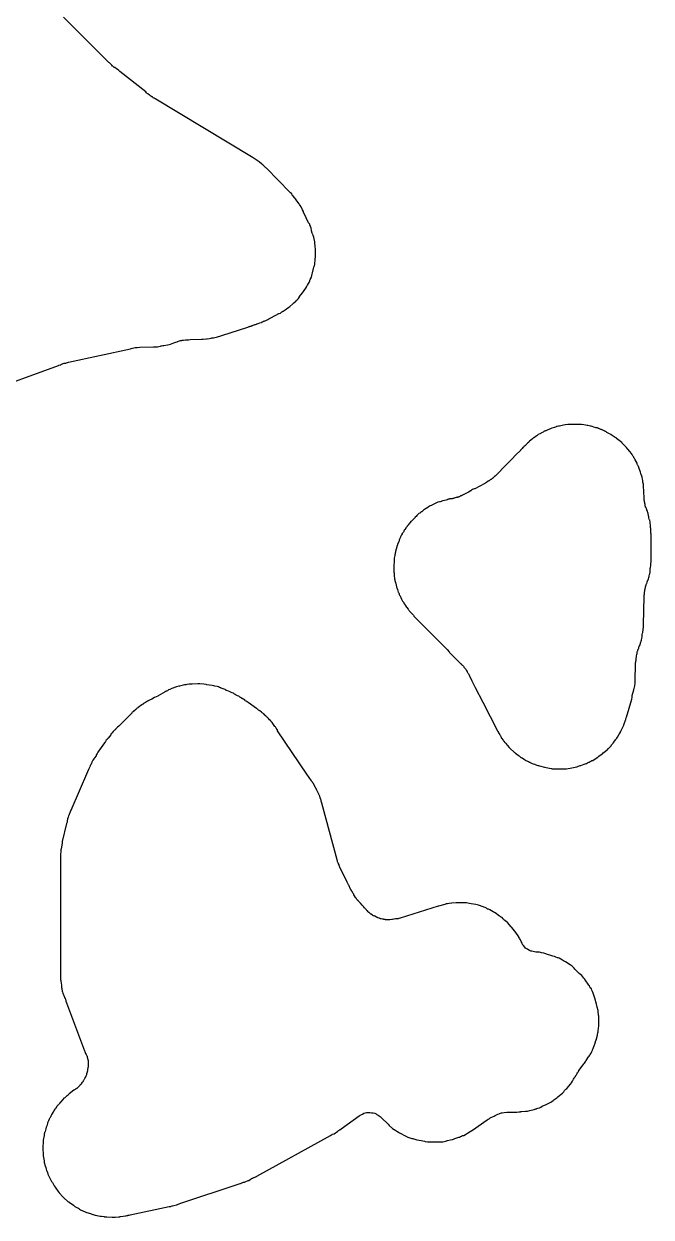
# Model space of a CAD drawing. Header units: millimetres. Extents: x 0 to 300, y 0 to 300.
# Drawn here: x 112.11 to 134.8, y 116.81 to 160 of the extents above; entities that cross this region are included whole.
import ezdxf

# ---------------------------------------------------------------- set-up
doc = ezdxf.new("R2010")
doc.units = ezdxf.units.MM
doc.layers.add('CUT', color=7, linetype='CONTINUOUS')

msp = doc.modelspace()

# ---------------------------------------------------------------- linework, layer by layer
at = {"layer": 'CUT'}
msp.add_lwpolyline([(110.64, 146.64), (113.36, 147.63), (113.38, 147.64), (113.43, 147.66), (113.47, 147.68), (113.57, 147.71), (113.63, 147.72), (113.65, 147.73), (113.69, 147.74), (113.73, 147.75), (115.97, 148.24), (115.99, 148.25), (116.04, 148.26), (116.13, 148.28), (116.14, 148.28), (116.15, 148.28), (116.2, 148.28), (116.21, 148.28), (116.31, 148.29), (116.8, 148.31), (116.89, 148.31), (116.94, 148.31), (116.99, 148.32), (117.05, 148.33), (117.08, 148.34), (117.09, 148.34), (117.14, 148.35), (117.17, 148.36), (117.31, 148.38), (117.36, 148.39), (117.41, 148.4), (117.54, 148.45), (117.61, 148.47), (117.61, 148.48), (117.65, 148.49), (117.67, 148.5), (117.68, 148.5), (117.7, 148.51), (117.74, 148.52), (117.77, 148.53), (117.78, 148.53), (117.8, 148.54), (117.82, 148.54), (117.84, 148.55), (117.85, 148.55), (117.88, 148.55), (117.89, 148.55), (117.96, 148.56), (117.97, 148.56), (118.01, 148.56), (118.07, 148.56), (118.13, 148.57), (118.54, 148.59), (118.55, 148.59), (118.6, 148.59), (118.72, 148.6), (118.74, 148.6), (118.83, 148.61), (118.88, 148.62), (118.91, 148.63), (118.93, 148.63), (118.97, 148.63), (119.02, 148.64), (119.08, 148.66), (119.27, 148.72), (120.21, 149.02), (120.23, 149.03), (120.24, 149.03), (120.26, 149.04), (120.28, 149.04), (120.3, 149.05), (120.32, 149.06), (120.33, 149.06), (120.35, 149.07), (120.37, 149.08), (120.38, 149.08), (120.39, 149.08), (120.41, 149.09), (120.44, 149.1), (120.46, 149.11), (120.49, 149.12), (120.52, 149.13), (120.54, 149.14), (120.55, 149.14), (120.59, 149.15), (120.65, 149.17), (120.7, 149.19), (120.72, 149.2), (120.73, 149.21), (120.74, 149.21), (120.78, 149.23), (120.8, 149.24), (120.83, 149.25), (120.84, 149.25), (120.89, 149.27), (120.94, 149.3), (120.97, 149.32), (121.27, 149.48), (121.29, 149.49), (121.33, 149.51), (121.34, 149.51), (121.39, 149.53), (121.43, 149.56), (121.44, 149.57), (121.46, 149.58), (121.48, 149.59), (121.49, 149.6), (121.52, 149.62), (121.56, 149.64), (121.7, 149.74), (121.73, 149.77), (121.84, 149.86), (121.88, 149.9), (121.92, 149.94), (121.93, 149.95), (121.94, 149.96), (121.98, 149.99), (122.04, 150.06), (122.08, 150.12), (122.08, 150.13), (122.19, 150.26), (122.23, 150.31), (122.33, 150.47), (122.33, 150.48), (122.35, 150.51), (122.36, 150.52), (122.37, 150.54), (122.41, 150.6), (122.43, 150.64), (122.45, 150.69), (122.46, 150.72), (122.47, 150.74), (122.49, 150.78), (122.49, 150.79), (122.51, 150.83), (122.53, 150.88), (122.53, 150.91), (122.54, 150.94), (122.55, 150.98), (122.55, 150.99), (122.59, 151.14), (122.6, 151.19), (122.61, 151.21), (122.61, 151.22), (122.62, 151.24), (122.63, 151.3), (122.64, 151.36), (122.65, 151.41), (122.65, 151.43), (122.65, 151.46), (122.65, 151.47), (122.66, 151.58), (122.66, 151.62), (122.66, 151.85), (122.65, 151.93), (122.63, 152.08), (122.63, 152.11), (122.61, 152.22), (122.6, 152.27), (122.58, 152.33), (122.56, 152.38), (122.55, 152.4), (122.54, 152.42), (122.52, 152.51), (122.51, 152.53), (122.5, 152.6), (122.48, 152.66), (122.46, 152.72), (122.45, 152.74), (122.42, 152.78), (122.41, 152.8), (122.24, 153.16), (122.23, 153.17), (122.23, 153.18), (122.22, 153.21), (122.19, 153.26), (122.14, 153.37), (122.1, 153.42), (122.08, 153.46), (122.07, 153.48), (122.06, 153.49), (121.96, 153.63), (121.93, 153.66), (121.93, 153.67), (121.91, 153.68), (121.91, 153.69), (121.9, 153.7), (121.88, 153.73), (121.84, 153.78), (121.82, 153.8), (121.8, 153.84), (121.75, 153.88), (121.73, 153.91), (120.89, 154.77), (120.86, 154.79), (120.75, 154.89), (120.72, 154.92), (120.62, 155), (120.58, 155.03), (120.55, 155.05), (120.4, 155.15), (120.37, 155.17), (120.35, 155.18), (116.88, 157.27), (116.87, 157.28), (116.86, 157.28), (116.84, 157.3), (116.82, 157.31), (116.81, 157.31), (116.79, 157.32), (116.78, 157.33), (116.76, 157.35), (116.74, 157.36), (116.7, 157.38), (116.68, 157.4), (116.65, 157.42), (116.6, 157.46), (116.57, 157.48), (116.55, 157.5), (116.52, 157.53), (115.58, 158.27), (115.54, 158.31), (115.49, 158.35), (115.46, 158.37), (115.4, 158.41), (115.38, 158.42), (115.35, 158.44), (115.33, 158.46), (115.32, 158.47), (115.29, 158.5), (115.28, 158.51), (115.25, 158.54), (115.21, 158.58), (115.18, 158.6), (115.17, 158.61), (113.54, 160.24)], dxfattribs=at)
for points in [[(125.53, 139.87), (125.53, 139.86), (125.53, 139.85), (125.55, 139.78), (125.55, 139.77), (125.56, 139.74), (125.58, 139.68), (125.58, 139.67), (125.59, 139.64), (125.59, 139.62), (125.59, 139.61), (125.6, 139.59), (125.62, 139.53), (125.65, 139.43), (125.66, 139.42), (125.66, 139.41), (125.67, 139.39), (125.68, 139.38), (125.69, 139.36), (125.69, 139.35), (125.69, 139.34), (125.7, 139.32), (125.71, 139.31), (125.72, 139.29), (125.73, 139.26), (125.74, 139.23), (125.77, 139.17), (125.78, 139.15), (125.81, 139.1), (125.82, 139.09), (125.85, 139.05), (125.85, 139.04), (125.87, 139.01), (125.88, 138.99), (125.91, 138.94), (125.92, 138.93), (126.01, 138.81), (126.02, 138.79), (126.05, 138.76), (126.06, 138.74), (126.11, 138.69), (126.2, 138.59), (126.22, 138.57), (126.22, 138.56), (126.29, 138.49), (126.42, 138.36), (127.24, 137.53), (127.42, 137.35), (127.49, 137.27), (127.51, 137.25), (127.92, 136.83), (127.93, 136.83), (127.94, 136.82), (127.94, 136.81), (127.95, 136.8), (127.96, 136.79), (127.97, 136.79), (127.99, 136.77), (128.01, 136.75), (128.02, 136.73), (128.03, 136.71), (128.06, 136.68), (128.08, 136.65), (128.11, 136.61), (128.13, 136.57), (128.14, 136.56), (128.15, 136.55), (128.15, 136.54), (128.16, 136.52), (128.17, 136.51), (128.18, 136.49), (128.19, 136.47), (128.2, 136.46), (128.22, 136.43), (128.22, 136.42), (128.32, 136.22), (128.44, 135.98), (128.71, 135.45), (129.24, 134.41), (129.26, 134.39), (129.26, 134.38), (129.28, 134.35), (129.28, 134.34), (129.28, 134.33), (129.3, 134.31), (129.31, 134.3), (129.31, 134.29), (129.32, 134.28), (129.34, 134.25), (129.36, 134.21), (129.36, 134.2), (129.39, 134.15), (129.45, 134.07), (129.46, 134.05), (129.48, 134.03), (129.49, 134.02), (129.5, 134.01), (129.5, 134), (129.51, 133.99), (129.53, 133.97), (129.54, 133.95), (129.66, 133.81), (129.7, 133.77), (129.84, 133.64), (129.85, 133.64), (129.86, 133.63), (129.88, 133.61), (129.89, 133.6), (129.99, 133.53), (130.03, 133.5), (130.04, 133.49), (130.08, 133.46), (130.09, 133.45), (130.1, 133.44), (130.12, 133.43), (130.13, 133.43), (130.15, 133.42), (130.21, 133.38), (130.22, 133.37), (130.25, 133.35), (130.26, 133.35), (130.27, 133.34), (130.3, 133.32), (130.33, 133.31), (130.36, 133.3), (130.4, 133.28), (130.41, 133.27), (130.43, 133.26), (130.47, 133.24), (130.5, 133.23), (130.53, 133.22), (130.58, 133.2), (130.59, 133.2), (130.6, 133.19), (130.7, 133.15), (130.71, 133.15), (130.73, 133.15), (130.76, 133.14), (130.94, 133.09), (131, 133.08), (131.19, 133.05), (131.2, 133.05), (131.22, 133.04), (131.24, 133.04), (131.25, 133.04), (131.44, 133.03), (131.5, 133.03), (131.55, 133.03), (131.59, 133.03), (131.64, 133.04), (131.68, 133.04), (131.7, 133.04), (131.74, 133.04), (131.93, 133.07), (131.99, 133.08), (132.11, 133.11), (132.15, 133.12), (132.16, 133.13), (132.17, 133.13), (132.23, 133.15), (132.26, 133.16), (132.38, 133.2), (132.41, 133.21), (132.42, 133.22), (132.45, 133.23), (132.46, 133.23), (132.5, 133.25), (132.55, 133.27), (132.56, 133.28), (132.59, 133.3), (132.62, 133.31), (132.63, 133.31), (132.64, 133.32), (132.66, 133.33), (132.67, 133.33), (132.69, 133.34), (132.85, 133.44), (132.9, 133.47), (132.9, 133.48), (132.91, 133.49), (133.03, 133.58), (133.05, 133.59), (133.08, 133.62), (133.09, 133.62), (133.23, 133.75), (133.24, 133.76), (133.25, 133.77), (133.26, 133.77), (133.28, 133.79), (133.35, 133.87), (133.37, 133.9), (133.4, 133.94), (133.41, 133.95), (133.43, 133.98), (133.44, 133.98), (133.44, 133.99), (133.45, 134), (133.47, 134.03), (133.52, 134.1), (133.54, 134.12), (133.55, 134.13), (133.56, 134.14), (133.56, 134.15), (133.58, 134.18), (133.59, 134.19), (133.6, 134.21), (133.65, 134.29), (133.68, 134.34), (133.68, 134.35), (133.7, 134.38), (133.71, 134.4), (133.78, 134.54), (133.79, 134.57), (133.81, 134.61), (133.81, 134.63), (133.87, 134.8), (133.88, 134.81), (133.88, 134.83), (133.89, 134.85), (133.91, 134.9), (134.1, 135.56), (134.11, 135.63), (134.11, 135.64), (134.12, 135.65), (134.12, 135.67), (134.12, 135.69), (134.17, 135.89), (134.17, 135.9), (134.18, 135.91), (134.18, 135.92), (134.19, 135.94), (134.2, 135.99), (134.21, 136.04), (134.22, 136.13), (134.22, 136.2), (134.22, 136.24), (134.22, 136.27), (134.22, 136.32), (134.22, 136.39), (134.23, 136.66), (134.24, 136.79), (134.24, 136.81), (134.24, 136.82), (134.24, 136.85), (134.24, 136.88), (134.25, 136.89), (134.25, 136.9), (134.25, 136.91), (134.25, 136.92), (134.25, 136.94), (134.26, 136.96), (134.26, 137.01), (134.26, 137.03), (134.27, 137.09), (134.27, 137.1), (134.27, 137.12), (134.28, 137.17), (134.28, 137.18), (134.28, 137.19), (134.29, 137.2), (134.29, 137.21), (134.29, 137.22), (134.3, 137.25), (134.3, 137.26), (134.3, 137.27), (134.31, 137.29), (134.32, 137.31), (134.32, 137.32), (134.32, 137.33), (134.33, 137.36), (134.34, 137.37), (134.34, 137.38), (134.35, 137.4), (134.35, 137.41), (134.36, 137.44), (134.37, 137.47), (134.38, 137.48), (134.38, 137.49), (134.4, 137.52), (134.42, 137.58), (134.42, 137.6), (134.45, 137.69), (134.46, 137.76), (134.47, 137.81), (134.47, 137.82), (134.47, 137.85), (134.48, 137.9), (134.49, 137.95), (134.5, 137.97), (134.5, 137.98), (134.51, 138.06), (134.51, 138.07), (134.52, 138.17), (134.52, 138.21), (134.52, 138.23), (134.52, 138.24), (134.52, 138.26), (134.55, 139.26), (134.55, 139.3), (134.55, 139.32), (134.56, 139.36), (134.56, 139.37), (134.56, 139.41), (134.56, 139.42), (134.57, 139.48), (134.57, 139.5), (134.57, 139.52), (134.58, 139.53), (134.58, 139.54), (134.6, 139.6), (134.6, 139.62), (134.6, 139.63), (134.61, 139.65), (134.61, 139.66), (134.61, 139.67), (134.62, 139.68), (134.62, 139.69), (134.62, 139.7), (134.63, 139.73), (134.64, 139.74), (134.66, 139.79), (134.66, 139.8), (134.7, 139.91), (134.72, 139.96), (134.73, 140), (134.73, 140.02), (134.74, 140.07), (134.75, 140.09), (134.76, 140.15), (134.76, 140.19), (134.76, 140.21), (134.76, 140.22), (134.77, 140.29), (134.78, 140.32), (134.78, 140.33), (134.79, 140.38), (134.79, 140.43), (134.79, 140.44), (134.79, 140.48), (134.79, 140.49), (134.8, 140.51), (134.8, 140.58), (134.8, 140.62), (134.8, 140.65), (134.8, 140.66), (134.8, 140.92), (134.8, 141.54), (134.79, 141.55), (134.79, 141.56), (134.79, 141.57), (134.79, 141.65), (134.79, 141.71), (134.79, 141.73), (134.79, 141.75), (134.78, 141.76), (134.78, 141.77), (134.78, 141.8), (134.78, 141.81), (134.76, 141.97), (134.75, 142.02), (134.75, 142.03), (134.74, 142.04), (134.73, 142.07), (134.72, 142.12), (134.72, 142.14), (134.72, 142.16), (134.71, 142.19), (134.71, 142.2), (134.7, 142.21), (134.69, 142.24), (134.69, 142.25), (134.69, 142.27), (134.68, 142.31), (134.67, 142.36), (134.65, 142.4), (134.65, 142.41), (134.64, 142.42), (134.63, 142.43), (134.63, 142.44), (134.63, 142.45), (134.63, 142.46), (134.62, 142.47), (134.61, 142.5), (134.6, 142.51), (134.6, 142.52), (134.59, 142.55), (134.59, 142.56), (134.59, 142.57), (134.58, 142.59), (134.58, 142.61), (134.57, 142.62), (134.57, 142.63), (134.57, 142.64), (134.57, 142.65), (134.57, 142.66), (134.57, 142.67), (134.56, 142.68), (134.56, 142.69), (134.56, 142.7), (134.56, 142.72), (134.56, 142.74), (134.55, 142.75), (134.55, 142.76), (134.55, 142.78), (134.55, 142.8), (134.55, 142.81), (134.55, 142.83), (134.55, 142.86), (134.54, 143.04), (134.54, 143.06), (134.54, 143.1), (134.54, 143.11), (134.53, 143.23), (134.53, 143.25), (134.52, 143.34), (134.51, 143.37), (134.51, 143.39), (134.5, 143.4), (134.5, 143.43), (134.5, 143.46), (134.49, 143.53), (134.47, 143.58), (134.47, 143.59), (134.46, 143.63), (134.45, 143.66), (134.44, 143.68), (134.43, 143.71), (134.41, 143.78), (134.4, 143.8), (134.4, 143.81), (134.38, 143.87), (134.34, 143.97), (134.32, 144.02), (134.31, 144.04), (134.3, 144.06), (134.3, 144.07), (134.29, 144.1), (134.22, 144.22), (134.22, 144.23), (134.21, 144.24), (134.2, 144.26), (134.19, 144.28), (134.18, 144.29), (134.17, 144.3), (134.17, 144.31), (134.16, 144.32), (134.15, 144.34), (134.11, 144.41), (134.08, 144.46), (134.04, 144.51), (134.03, 144.52), (133.96, 144.6), (133.95, 144.61), (133.91, 144.66), (133.87, 144.7), (133.81, 144.76), (133.76, 144.81), (133.75, 144.82), (133.75, 144.83), (133.74, 144.84), (133.69, 144.88), (133.6, 144.95), (133.55, 144.99), (133.55, 145), (133.53, 145.01), (133.5, 145.03), (133.36, 145.12), (133.35, 145.13), (133.3, 145.16), (133.2, 145.21), (133.19, 145.22), (133.18, 145.23), (133.16, 145.24), (133.15, 145.24), (133.13, 145.25), (133.11, 145.26), (133.1, 145.27), (133.08, 145.28), (133.03, 145.3), (133.02, 145.3), (133, 145.31), (132.98, 145.32), (132.96, 145.33), (132.91, 145.35), (132.9, 145.35), (132.89, 145.35), (132.88, 145.36), (132.86, 145.37), (132.85, 145.37), (132.83, 145.37), (132.8, 145.38), (132.77, 145.39), (132.73, 145.4), (132.67, 145.42), (132.63, 145.43), (132.62, 145.44), (132.61, 145.44), (132.51, 145.46), (132.5, 145.46), (132.49, 145.46), (132.43, 145.47), (132.37, 145.48), (132.36, 145.48), (132.28, 145.49), (132.24, 145.49), (132.18, 145.5), (132.12, 145.5), (132.04, 145.5), (131.97, 145.5), (131.94, 145.5), (131.89, 145.5), (131.88, 145.5), (131.84, 145.49), (131.81, 145.49), (131.79, 145.49), (131.69, 145.48), (131.63, 145.47), (131.49, 145.44), (131.45, 145.43), (131.4, 145.42), (131.39, 145.42), (131.38, 145.42), (131.36, 145.41), (131.34, 145.4), (131.31, 145.39), (131.21, 145.36), (131.16, 145.34), (131.06, 145.3), (131.04, 145.29), (131.02, 145.28), (130.99, 145.27), (130.98, 145.27), (130.95, 145.25), (130.94, 145.25), (130.93, 145.25), (130.92, 145.24), (130.91, 145.23), (130.89, 145.22), (130.84, 145.19), (130.82, 145.18), (130.78, 145.16), (130.77, 145.16), (130.71, 145.13), (130.69, 145.11), (130.67, 145.09), (130.61, 145.05), (130.58, 145.03), (130.56, 145.02), (130.54, 145), (130.51, 144.98), (130.45, 144.93), (130.4, 144.89), (130.37, 144.86), (130.36, 144.85), (130.32, 144.82), (130.32, 144.81), (130.27, 144.76), (130.25, 144.74), (130.21, 144.71), (130.2, 144.7), (130.19, 144.69), (130.18, 144.68), (130.16, 144.66), (130.13, 144.63), (130.12, 144.61), (130.1, 144.59), (130.09, 144.58), (130.08, 144.57), (130.08, 144.56), (130.07, 144.56), (129.91, 144.4), (129.76, 144.24), (129.66, 144.14), (129.58, 144.06), (129.17, 143.64), (129.16, 143.63), (129.15, 143.63), (129.14, 143.62), (129.14, 143.61), (129.12, 143.59), (129.11, 143.59), (129.07, 143.55), (129.06, 143.54), (129.05, 143.54), (129.04, 143.53), (129.03, 143.52), (129.01, 143.51), (129, 143.51), (128.98, 143.49), (128.96, 143.47), (128.95, 143.47), (128.94, 143.46), (128.93, 143.46), (128.9, 143.44), (128.86, 143.41), (128.85, 143.41), (128.84, 143.4), (128.82, 143.38), (128.8, 143.37), (128.78, 143.36), (128.42, 143.17), (128.41, 143.17), (128.36, 143.15), (128.34, 143.14), (128.3, 143.12), (128.28, 143.1), (128.27, 143.1), (128.26, 143.09), (128.25, 143.08), (128.19, 143.05), (127.98, 142.94), (127.94, 142.92), (127.93, 142.92), (127.92, 142.91), (127.91, 142.91), (127.9, 142.9), (127.89, 142.9), (127.88, 142.89), (127.86, 142.88), (127.85, 142.88), (127.84, 142.88), (127.83, 142.87), (127.81, 142.86), (127.8, 142.86), (127.79, 142.86), (127.78, 142.85), (127.75, 142.85), (127.68, 142.83), (127.66, 142.83), (127.65, 142.82), (127.64, 142.82), (127.63, 142.82), (127.6, 142.81), (127.59, 142.81), (127.58, 142.81), (127.57, 142.81), (127.54, 142.8), (127.53, 142.8), (127.51, 142.8), (127.49, 142.79), (127.47, 142.79), (127.45, 142.78), (127.44, 142.78), (127.42, 142.77), (127.38, 142.76), (127.32, 142.74), (127.26, 142.73), (127.23, 142.72), (127.2, 142.71), (127.17, 142.7), (127.14, 142.7), (127.09, 142.68), (127.04, 142.66), (126.99, 142.64), (126.87, 142.58), (126.85, 142.57), (126.81, 142.55), (126.74, 142.51), (126.69, 142.47), (126.68, 142.47), (126.66, 142.46), (126.65, 142.45), (126.64, 142.44), (126.6, 142.42), (126.56, 142.39), (126.5, 142.34), (126.49, 142.33), (126.48, 142.33), (126.47, 142.32), (126.45, 142.3), (126.44, 142.29), (126.43, 142.29), (126.4, 142.27), (126.34, 142.21), (126.33, 142.2), (126.3, 142.17), (126.27, 142.14), (126.26, 142.13), (126.25, 142.13), (126.25, 142.12), (126.24, 142.11), (126.12, 141.99), (126.11, 141.98), (126.08, 141.95), (126.07, 141.94), (126.07, 141.93), (126.06, 141.92), (126.03, 141.89), (126.01, 141.86), (126.01, 141.85), (126, 141.84), (125.98, 141.82), (125.97, 141.81), (125.97, 141.8), (125.95, 141.78), (125.93, 141.76), (125.93, 141.75), (125.89, 141.7), (125.87, 141.67), (125.87, 141.66), (125.86, 141.65), (125.85, 141.63), (125.85, 141.62), (125.84, 141.6), (125.83, 141.59), (125.82, 141.58), (125.8, 141.55), (125.8, 141.54), (125.77, 141.5), (125.77, 141.49), (125.76, 141.48), (125.75, 141.45), (125.73, 141.43), (125.73, 141.42), (125.72, 141.4), (125.71, 141.37), (125.7, 141.34), (125.7, 141.33), (125.69, 141.32), (125.69, 141.31), (125.68, 141.28), (125.67, 141.26), (125.63, 141.15), (125.62, 141.14), (125.6, 141.08), (125.6, 141.07), (125.55, 140.9), (125.55, 140.89), (125.55, 140.88), (125.54, 140.84), (125.54, 140.83), (125.54, 140.81), (125.53, 140.78), (125.53, 140.75), (125.51, 140.66), (125.51, 140.62), (125.5, 140.61), (125.5, 140.6), (125.5, 140.58), (125.5, 140.57), (125.5, 140.56), (125.5, 140.53), (125.5, 140.52), (125.49, 140.41), (125.49, 140.4), (125.49, 140.35), (125.49, 140.33), (125.49, 140.27), (125.49, 140.16), (125.49, 140.15), (125.49, 140.14), (125.5, 140.13), (125.5, 140.1), (125.5, 140.09), (125.51, 140.01), (125.52, 139.94), (125.52, 139.93), (125.52, 139.91), (125.52, 139.9), (125.53, 139.89), (125.53, 139.88)], [(113.39, 117.69), (113.52, 117.55), (113.56, 117.51), (113.7, 117.38), (113.73, 117.36), (113.74, 117.36), (113.75, 117.35), (113.9, 117.24), (113.93, 117.22), (113.94, 117.21), (113.95, 117.2), (114.07, 117.13), (114.08, 117.13), (114.1, 117.12), (114.11, 117.11), (114.12, 117.1), (114.16, 117.08), (114.33, 117), (114.38, 116.98), (114.39, 116.98), (114.52, 116.94), (114.57, 116.92), (114.6, 116.91), (114.61, 116.91), (114.62, 116.9), (114.69, 116.88), (114.75, 116.87), (114.76, 116.87), (114.81, 116.86), (114.87, 116.85), (114.91, 116.84), (114.92, 116.84), (115, 116.83), (115.01, 116.83), (115.02, 116.83), (115.03, 116.82), (115.05, 116.82), (115.06, 116.82), (115.11, 116.82), (115.3, 116.81), (115.36, 116.81), (115.37, 116.81), (115.41, 116.81), (115.55, 116.82), (115.57, 116.82), (115.58, 116.82), (115.59, 116.83), (115.6, 116.83), (115.8, 116.86), (115.83, 116.87), (115.84, 116.87), (115.85, 116.87), (115.86, 116.87), (115.87, 116.87), (115.88, 116.88), (115.89, 116.88), (115.9, 116.88), (115.92, 116.88), (115.95, 116.89), (115.96, 116.89), (117.37, 117.19), (117.39, 117.19), (117.4, 117.2), (117.43, 117.2), (117.44, 117.21), (117.47, 117.22), (117.48, 117.22), (117.49, 117.22), (117.53, 117.23), (117.64, 117.26), (117.66, 117.27), (117.67, 117.27), (117.69, 117.28), (117.73, 117.29), (117.75, 117.3), (119.9, 118.02), (119.93, 118.03), (119.94, 118.03), (119.95, 118.03), (119.97, 118.04), (119.99, 118.05), (120.01, 118.05), (120.02, 118.06), (120.06, 118.07), (120.07, 118.08), (120.08, 118.08), (120.09, 118.08), (120.12, 118.09), (120.14, 118.1), (120.2, 118.12), (120.22, 118.13), (120.24, 118.14), (120.25, 118.14), (120.3, 118.17), (120.32, 118.18), (120.34, 118.2), (120.35, 118.21), (120.38, 118.22), (120.39, 118.22), (120.4, 118.23), (120.41, 118.23), (120.43, 118.24), (120.44, 118.24), (120.49, 118.27), (120.5, 118.27), (120.53, 118.28), (120.54, 118.29), (123.2, 119.76), (123.21, 119.77), (123.22, 119.78), (123.23, 119.79), (123.24, 119.79), (123.25, 119.79), (123.26, 119.8), (123.27, 119.81), (123.28, 119.81), (123.33, 119.83), (123.38, 119.86), (123.42, 119.89), (123.45, 119.91), (123.46, 119.92), (123.47, 119.92), (123.49, 119.94), (123.5, 119.94), (123.53, 119.97), (123.54, 119.97), (123.59, 120), (124.24, 120.48), (124.27, 120.5), (124.34, 120.53), (124.36, 120.54), (124.41, 120.57), (124.51, 120.6), (124.55, 120.6), (124.62, 120.6), (124.68, 120.59), (124.74, 120.58), (124.8, 120.57), (124.85, 120.55), (124.88, 120.53), (124.93, 120.5), (125, 120.45), (125.05, 120.4), (125.29, 120.17), (125.32, 120.13), (125.45, 120.02), (125.51, 119.98), (125.66, 119.88), (125.7, 119.86), (125.74, 119.84), (125.88, 119.77), (125.91, 119.75), (125.93, 119.74), (126, 119.71), (126.14, 119.66), (126.18, 119.65), (126.32, 119.61), (126.33, 119.61), (126.41, 119.59), (126.48, 119.58), (126.6, 119.56), (126.63, 119.55), (126.71, 119.54), (126.86, 119.53), (126.93, 119.53), (127.13, 119.54), (127.21, 119.54), (127.27, 119.54), (127.32, 119.55), (127.37, 119.56), (127.42, 119.58), (127.43, 119.58), (127.44, 119.58), (127.54, 119.61), (127.6, 119.62), (127.61, 119.62), (127.65, 119.63), (127.7, 119.65), (127.85, 119.7), (127.87, 119.71), (127.91, 119.73), (127.94, 119.74), (127.95, 119.74), (127.98, 119.76), (127.99, 119.76), (128.02, 119.77), (128.12, 119.82), (128.16, 119.85), (128.26, 119.91), (128.31, 119.94), (128.34, 119.96), (128.87, 120.33), (128.89, 120.34), (128.91, 120.35), (128.92, 120.36), (128.94, 120.37), (128.97, 120.39), (128.98, 120.4), (129.06, 120.44), (129.12, 120.47), (129.16, 120.49), (129.26, 120.54), (129.3, 120.55), (129.31, 120.56), (129.39, 120.58), (129.41, 120.59), (129.49, 120.6), (129.58, 120.61), (129.89, 120.61), (129.94, 120.61), (130.02, 120.62), (130.03, 120.62), (130.07, 120.62), (130.07, 120.63), (130.11, 120.63), (130.25, 120.65), (130.26, 120.65), (130.33, 120.65), (130.41, 120.67), (130.57, 120.71), (130.59, 120.72), (130.61, 120.72), (130.63, 120.73), (130.65, 120.73), (130.67, 120.74), (130.7, 120.75), (130.76, 120.77), (130.81, 120.79), (130.86, 120.82), (131, 120.89), (131.12, 120.95), (131.17, 120.97), (131.21, 121), (131.26, 121.03), (131.28, 121.05), (131.39, 121.13), (131.43, 121.16), (131.55, 121.26), (131.6, 121.3), (131.64, 121.34), (131.67, 121.39), (131.72, 121.44), (131.75, 121.47), (131.88, 121.62), (131.92, 121.67), (131.95, 121.73), (131.98, 121.78), (131.99, 121.8), (132.02, 121.84), (132.02, 121.85), (132.06, 121.9), (132.07, 121.91), (132.07, 121.92), (132.1, 121.96), (132.11, 121.99), (132.12, 122.01), (132.13, 122.02), (132.13, 122.03), (132.15, 122.05), (132.16, 122.07), (132.17, 122.08), (132.17, 122.09), (132.18, 122.1), (132.19, 122.12), (132.23, 122.18), (132.37, 122.36), (132.39, 122.38), (132.44, 122.45), (132.45, 122.48), (132.54, 122.61), (132.55, 122.62), (132.56, 122.63), (132.58, 122.67), (132.59, 122.69), (132.63, 122.74), (132.66, 122.8), (132.68, 122.85), (132.68, 122.86), (132.7, 122.91), (132.75, 123.04), (132.76, 123.07), (132.8, 123.2), (132.82, 123.24), (132.83, 123.28), (132.84, 123.29), (132.84, 123.31), (132.85, 123.35), (132.85, 123.36), (132.86, 123.4), (132.86, 123.41), (132.87, 123.49), (132.88, 123.51), (132.88, 123.54), (132.89, 123.56), (132.89, 123.58), (132.9, 123.63), (132.91, 123.74), (132.91, 123.79), (132.91, 124.03), (132.91, 124.08), (132.9, 124.12), (132.88, 124.25), (132.88, 124.29), (132.85, 124.41), (132.84, 124.47), (132.82, 124.52), (132.76, 124.74), (132.75, 124.77), (132.73, 124.84), (132.7, 124.92), (132.68, 124.97), (132.68, 124.98), (132.66, 125.03), (132.64, 125.07), (132.6, 125.11), (132.6, 125.12), (132.57, 125.17), (132.57, 125.18), (132.56, 125.19), (132.55, 125.2), (132.41, 125.4), (132.4, 125.41), (132.4, 125.42), (132.37, 125.46), (132.33, 125.51), (132.29, 125.55), (132.25, 125.59), (132.24, 125.59), (132.2, 125.63), (132.07, 125.76), (132.04, 125.79), (132.02, 125.82), (131.94, 125.89), (131.87, 125.94), (131.7, 126.05), (131.66, 126.07), (131.64, 126.09), (131.63, 126.09), (131.6, 126.11), (131.53, 126.15), (131.47, 126.18), (131.44, 126.19), (131.41, 126.2), (131.35, 126.22), (131.31, 126.24), (131.24, 126.26), (131.21, 126.27), (131.02, 126.33), (130.99, 126.34), (130.92, 126.36), (130.84, 126.38), (130.76, 126.4), (130.69, 126.4), (130.63, 126.4), (130.58, 126.41), (130.49, 126.43), (130.45, 126.44), (130.4, 126.46), (130.34, 126.49), (130.3, 126.52), (130.26, 126.55), (130.23, 126.58), (130.18, 126.64), (130.15, 126.68), (130.13, 126.72), (130.1, 126.79), (130.08, 126.84), (130.05, 126.88), (130.04, 126.9), (130.01, 126.94), (130.01, 126.95), (129.91, 127.11), (129.86, 127.17), (129.76, 127.29), (129.74, 127.32), (129.6, 127.47), (129.55, 127.52), (129.49, 127.56), (129.47, 127.58), (129.45, 127.6), (129.41, 127.65), (129.37, 127.67), (129.36, 127.68), (129.35, 127.68), (129.32, 127.71), (129.3, 127.72), (129.28, 127.73), (129.19, 127.8), (129.14, 127.84), (129.09, 127.86), (129.02, 127.9), (128.97, 127.93), (128.96, 127.93), (128.94, 127.94), (128.92, 127.95), (128.91, 127.95), (128.89, 127.96), (128.88, 127.96), (128.85, 127.99), (128.8, 128.01), (128.75, 128.03), (128.73, 128.04), (128.56, 128.1), (128.51, 128.11), (128.46, 128.12), (128.29, 128.15), (128.17, 128.17), (128.12, 128.18), (128.07, 128.18), (128.03, 128.18), (127.84, 128.19), (127.79, 128.19), (127.75, 128.19), (127.59, 128.17), (127.58, 128.17), (127.5, 128.16), (127.43, 128.15), (127.38, 128.15), (127.34, 128.13), (127.11, 128.06), (127.1, 128.06), (125.72, 127.63), (125.71, 127.63), (125.67, 127.62), (125.65, 127.61), (125.64, 127.61), (125.6, 127.6), (125.57, 127.6), (125.55, 127.6), (125.51, 127.59), (125.49, 127.59), (125.45, 127.58), (125.43, 127.58), (125.42, 127.58), (125.35, 127.57), (125.34, 127.57), (125.3, 127.57), (125.25, 127.57), (125.21, 127.57), (125.19, 127.57), (125.18, 127.58), (125.16, 127.58), (125.15, 127.58), (125.13, 127.58), (125.12, 127.59), (125.11, 127.59), (125.1, 127.59), (125.09, 127.59), (125.08, 127.59), (125.04, 127.6), (125.03, 127.61), (125.02, 127.61), (125, 127.61), (125, 127.62), (124.99, 127.62), (124.96, 127.63), (124.93, 127.64), (124.92, 127.64), (124.91, 127.64), (124.9, 127.65), (124.89, 127.65), (124.87, 127.66), (124.86, 127.67), (124.8, 127.7), (124.78, 127.71), (124.77, 127.72), (124.76, 127.72), (124.75, 127.72), (124.72, 127.74), (124.69, 127.76), (124.69, 127.77), (124.68, 127.77), (124.67, 127.78), (124.66, 127.78), (124.63, 127.81), (124.6, 127.83), (124.6, 127.84), (124.59, 127.84), (124.58, 127.85), (124.57, 127.86), (124.54, 127.89), (124.52, 127.91), (124.5, 127.93), (124.48, 127.95), (124.43, 128), (124.39, 128.05), (124.37, 128.08), (124.35, 128.1), (124.29, 128.17), (124.25, 128.21), (124.23, 128.23), (124.2, 128.26), (124.2, 128.27), (124.19, 128.28), (124.18, 128.28), (124.17, 128.29), (124.16, 128.31), (124.15, 128.31), (124.14, 128.33), (124.14, 128.34), (124.13, 128.35), (124.12, 128.36), (124.11, 128.37), (124.1, 128.38), (124.1, 128.39), (124.09, 128.4), (124.07, 128.44), (124.05, 128.47), (124.05, 128.48), (124.04, 128.5), (124.02, 128.52), (123.97, 128.61), (123.96, 128.63), (123.94, 128.67), (123.93, 128.68), (123.86, 128.82), (123.85, 128.84), (123.84, 128.86), (123.81, 128.93), (123.54, 129.47), (123.54, 129.48), (123.53, 129.5), (123.52, 129.54), (123.51, 129.56), (123.49, 129.6), (123.49, 129.61), (123.48, 129.62), (123.48, 129.63), (123.47, 129.64), (123.46, 129.67), (123.46, 129.68), (123.45, 129.69), (123.45, 129.71), (123.44, 129.73), (123.44, 129.74), (122.89, 131.79), (122.89, 131.8), (122.88, 131.82), (122.88, 131.83), (122.87, 131.86), (122.87, 131.87), (122.87, 131.88), (122.86, 131.9), (122.85, 131.93), (122.83, 131.99), (122.81, 132.04), (122.81, 132.05), (122.8, 132.07), (122.79, 132.08), (122.78, 132.1), (122.78, 132.11), (122.78, 132.12), (122.76, 132.16), (122.7, 132.29), (122.69, 132.3), (122.67, 132.34), (122.66, 132.36), (122.57, 132.51), (122.55, 132.54), (122.55, 132.55), (122.53, 132.58), (122.52, 132.6), (122.43, 132.72), (122.35, 132.84), (121.29, 134.41), (121.29, 134.42), (121.28, 134.44), (121.27, 134.46), (121.24, 134.51), (121.21, 134.55), (121.19, 134.57), (121.09, 134.71), (121.08, 134.72), (121.04, 134.76), (121.04, 134.77), (121, 134.81), (120.96, 134.85), (120.95, 134.86), (120.94, 134.88), (120.92, 134.89), (120.91, 134.9), (120.89, 134.92), (120.88, 134.93), (120.87, 134.94), (120.85, 134.96), (120.84, 134.97), (120.79, 135.02), (120.77, 135.04), (120.75, 135.05), (120.73, 135.06), (120.72, 135.07), (120.7, 135.09), (120.64, 135.13), (120.6, 135.16), (120.59, 135.17), (120.58, 135.18), (120.56, 135.19), (120.55, 135.2), (120.53, 135.22), (120.22, 135.43), (120.15, 135.48), (120.12, 135.5), (120.1, 135.52), (120.06, 135.55), (120.04, 135.56), (120.01, 135.58), (120, 135.58), (119.98, 135.59), (119.95, 135.61), (119.92, 135.63), (119.91, 135.64), (119.88, 135.66), (119.84, 135.68), (119.79, 135.7), (119.78, 135.71), (119.77, 135.72), (119.75, 135.73), (119.73, 135.74), (119.69, 135.77), (119.65, 135.78), (119.64, 135.79), (119.59, 135.81), (119.57, 135.82), (119.51, 135.85), (119.45, 135.87), (119.44, 135.87), (119.43, 135.87), (119.41, 135.88), (119.4, 135.89), (119.39, 135.9), (119.25, 135.95), (119.24, 135.96), (119.22, 135.97), (119.2, 135.98), (119.19, 135.98), (119.15, 136), (119.1, 136.01), (119.02, 136.03), (118.98, 136.04), (118.92, 136.05), (118.73, 136.08), (118.7, 136.09), (118.62, 136.1), (118.47, 136.11), (118.4, 136.11), (118.2, 136.1), (118.16, 136.1), (118.09, 136.1), (118.02, 136.09), (118.01, 136.09), (117.97, 136.08), (117.92, 136.07), (117.74, 136.02), (117.71, 136.02), (117.63, 136), (117.46, 135.94), (117.44, 135.93), (117.39, 135.91), (117.34, 135.89), (117.3, 135.86), (117.27, 135.84), (117.26, 135.84), (117.22, 135.82), (116.97, 135.68), (116.95, 135.67), (116.84, 135.61), (116.74, 135.56), (116.66, 135.52), (116.65, 135.52), (116.63, 135.51), (116.62, 135.5), (116.61, 135.5), (116.58, 135.48), (116.51, 135.44), (116.5, 135.43), (116.48, 135.42), (116.46, 135.41), (116.45, 135.4), (116.44, 135.4), (116.43, 135.39), (116.42, 135.38), (116.39, 135.36), (116.38, 135.35), (116.24, 135.25), (116.23, 135.24), (116.21, 135.23), (116.19, 135.22), (116.19, 135.21), (116.18, 135.2), (116.16, 135.18), (116.08, 135.11), (116.07, 135.1), (116.06, 135.1), (116.03, 135.08), (116.01, 135.06), (116.01, 135.05), (115.54, 134.58), (115.5, 134.54), (115.46, 134.5), (115.44, 134.48), (115.42, 134.46), (115.41, 134.46), (115.41, 134.45), (115.39, 134.43), (115.38, 134.42), (115.37, 134.41), (115.36, 134.41), (115.34, 134.39), (115.3, 134.34), (115.27, 134.3), (115.26, 134.29), (115.26, 134.28), (115.25, 134.27), (115.16, 134.15), (115.14, 134.13), (115.14, 134.12), (115.12, 134.1), (115.09, 134.07), (115.06, 134.02), (115.03, 133.97), (114.79, 133.64), (114.76, 133.59), (114.74, 133.55), (114.73, 133.53), (114.72, 133.52), (114.72, 133.51), (114.66, 133.43), (114.65, 133.41), (114.61, 133.35), (114.58, 133.3), (114.57, 133.27), (114.57, 133.26), (114.56, 133.24), (114.53, 133.18), (114.52, 133.17), (114.51, 133.15), (114.49, 133.11), (114.48, 133.08), (114.47, 133.06), (114.46, 133.04), (114.45, 133.01), (114.41, 132.93), (113.81, 131.53), (113.81, 131.52), (113.8, 131.51), (113.74, 131.34), (113.73, 131.33), (113.71, 131.28), (113.69, 131.23), (113.67, 131.14), (113.67, 131.11), (113.67, 131.1), (113.65, 131.06), (113.5, 130.4), (113.5, 130.38), (113.5, 130.37), (113.5, 130.35), (113.46, 130.14), (113.46, 130.13), (113.45, 130.11), (113.45, 130.08), (113.45, 130.07), (113.44, 129.92), (113.44, 129.91), (113.44, 129.9), (113.44, 129.84), (113.44, 129.83), (113.44, 129.8), (113.44, 129.79), (113.43, 129.49), (113.43, 129.2), (113.43, 128.62), (113.43, 127.54), (113.43, 125.62), (113.43, 125.6), (113.43, 125.55), (113.43, 125.48), (113.44, 125.44), (113.44, 125.41), (113.44, 125.4), (113.45, 125.39), (113.45, 125.35), (113.47, 125.2), (113.47, 125.18), (113.47, 125.12), (113.48, 125.08), (113.48, 125.05), (113.49, 125.03), (113.49, 125.01), (113.5, 124.99), (113.5, 124.97), (113.51, 124.96), (113.52, 124.92), (113.58, 124.77), (113.59, 124.74), (113.6, 124.73), (113.6, 124.72), (113.61, 124.7), (113.63, 124.64), (113.63, 124.63), (113.65, 124.57), (114.3, 122.83), (114.31, 122.81), (114.34, 122.73), (114.36, 122.69), (114.39, 122.65), (114.39, 122.64), (114.4, 122.63), (114.4, 122.62), (114.4, 122.61), (114.4, 122.6), (114.42, 122.51), (114.42, 122.5), (114.43, 122.49), (114.43, 122.46), (114.43, 122.45), (114.43, 122.41), (114.44, 122.4), (114.44, 122.39), (114.44, 122.35), (114.44, 122.31), (114.44, 122.3), (114.44, 122.29), (114.44, 122.28), (114.43, 122.27), (114.43, 122.26), (114.43, 122.25), (114.42, 122.21), (114.41, 122.15), (114.41, 122.12), (114.41, 122.1), (114.41, 122.09), (114.4, 122.08), (114.4, 122.07), (114.4, 122.06), (114.4, 122.05), (114.39, 122.04), (114.39, 122.03), (114.39, 122.02), (114.38, 122.01), (114.38, 122), (114.38, 121.99), (114.37, 121.98), (114.37, 121.97), (114.37, 121.96), (114.36, 121.93), (114.35, 121.91), (114.35, 121.9), (114.34, 121.89), (114.32, 121.85), (114.32, 121.84), (114.29, 121.79), (114.28, 121.78), (114.27, 121.76), (114.26, 121.74), (114.26, 121.73), (114.25, 121.73), (114.25, 121.72), (114.23, 121.69), (114.22, 121.68), (114.21, 121.68), (114.19, 121.65), (114.19, 121.64), (114.17, 121.61), (114.14, 121.58), (114.13, 121.57), (114.07, 121.51), (114.06, 121.5), (114.05, 121.49), (114.03, 121.47), (114.02, 121.47), (114.01, 121.46), (114, 121.45), (113.99, 121.45), (113.98, 121.44), (113.96, 121.43), (113.94, 121.42), (113.93, 121.41), (113.92, 121.4), (113.75, 121.27), (113.73, 121.25), (113.71, 121.23), (113.67, 121.2), (113.66, 121.2), (113.64, 121.18), (113.61, 121.15), (113.59, 121.13), (113.57, 121.11), (113.56, 121.11), (113.52, 121.07), (113.51, 121.05), (113.45, 120.98), (113.41, 120.94), (113.4, 120.93), (113.37, 120.89), (113.36, 120.88), (113.34, 120.86), (113.32, 120.84), (113.3, 120.81), (113.27, 120.77), (113.27, 120.76), (113.25, 120.73), (113.24, 120.73), (113.23, 120.72), (113.21, 120.68), (113.21, 120.67), (113.19, 120.65), (113.17, 120.63), (113.17, 120.62), (113.17, 120.61), (113.16, 120.6), (113.12, 120.54), (113.11, 120.52), (113.11, 120.51), (113.1, 120.49), (113.09, 120.47), (113.08, 120.45), (113.07, 120.44), (113.06, 120.42), (113.06, 120.41), (113.05, 120.39), (113.04, 120.38), (113.03, 120.36), (113, 120.3), (112.98, 120.25), (112.97, 120.22), (112.97, 120.21), (112.95, 120.14), (112.93, 120.09), (112.92, 120.07), (112.9, 120.01), (112.88, 119.91), (112.87, 119.89), (112.86, 119.87), (112.86, 119.86), (112.86, 119.85), (112.86, 119.84), (112.85, 119.83), (112.85, 119.81), (112.85, 119.8), (112.85, 119.79), (112.84, 119.78), (112.84, 119.77), (112.81, 119.59), (112.81, 119.54), (112.81, 119.53), (112.8, 119.34), (112.8, 119.28), (112.81, 119.09), (112.81, 119.07), (112.81, 119.03), (112.84, 118.85), (112.85, 118.79), (112.88, 118.67), (112.89, 118.63), (112.9, 118.62), (112.9, 118.61), (112.92, 118.55), (112.93, 118.5), (112.94, 118.48), (112.96, 118.42), (112.98, 118.37), (113, 118.32), (113.08, 118.15), (113.11, 118.1), (113.14, 118.06), (113.17, 118.01), (113.21, 117.94), (113.24, 117.89), (113.26, 117.86), (113.35, 117.74)]]:
    msp.add_lwpolyline(points, close=True, dxfattribs=at)

doc.saveas('drawing.dxf')
